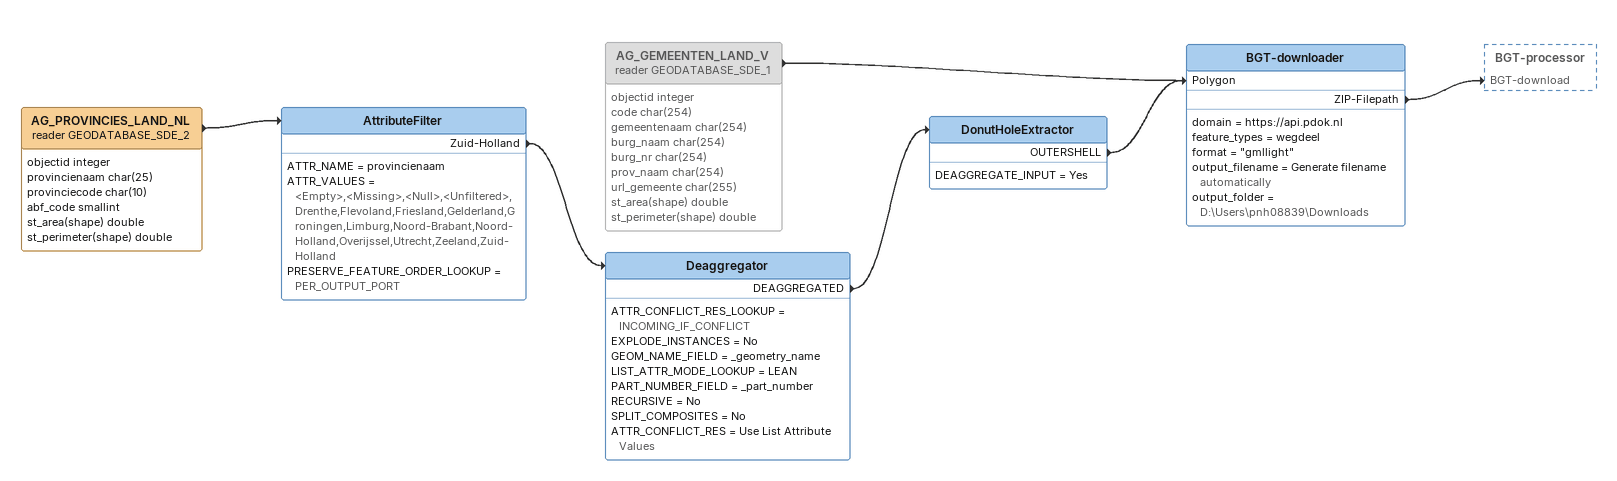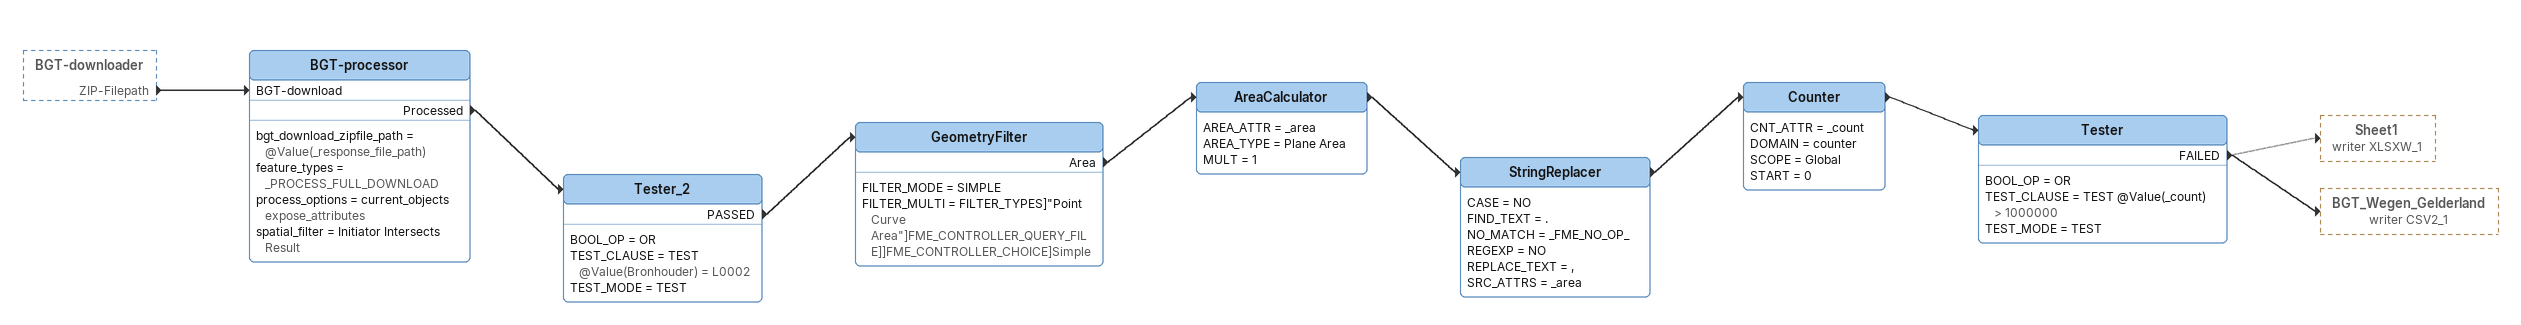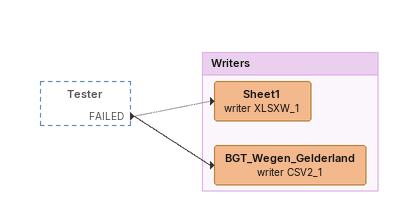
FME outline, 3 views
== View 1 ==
AG_PROVINCIES_LAND_NL (reader GEODATABASE_SDE_2)
    attributes: objectid integer, provincienaam char(25), provinciecode char(10), abf_code smallint, st_area(shape) double, st_perimeter(shape) double
    -> AttributeFilter
AttributeFilter
    ATTR_NAME = provincienaam
    ATTR_VALUES = <Empty>,<Missing>,<Null>,<Unfiltered>,Drenthe,Flevoland,Friesland,Gelderland,Groningen,Limburg,Noord-Brabant,Noord-Holland,Overijssel,Utrecht,Zeeland,Zuid-Holland
    PRESERVE_FEATURE_ORDER_LOOKUP = PER_OUTPUT_PORT
    Zuid-Holland -> Deaggregator
Deaggregator
    ATTR_CONFLICT_RES_LOOKUP = INCOMING_IF_CONFLICT
    EXPLODE_INSTANCES = No
    GEOM_NAME_FIELD = _geometry_name
    LIST_ATTR_MODE_LOOKUP = LEAN
    PART_NUMBER_FIELD = _part_number
    RECURSIVE = No
    SPLIT_COMPOSITES = No
    ATTR_CONFLICT_RES = Use List Attribute Values
    DEAGGREGATED -> DonutHoleExtractor
DonutHoleExtractor
    DEAGGREGATE_INPUT = Yes
    OUTERSHELL -> BGT-downloader [Polygon]
AG_GEMEENTEN_LAND_V (reader GEODATABASE_SDE_1) [off]
    attributes: objectid integer, code char(254), gemeentenaam char(254), burg_naam char(254), burg_nr char(254), prov_naam char(254), url_gemeente char(255), st_area(shape) double, st_perimeter(shape) double
    -> BGT-downloader [Polygon]
BGT-downloader
    domain = https://api.pdok.nl
    feature_types = wegdeel
    format = "gmllight"
    output_filename = Generate filename automatically
    output_folder = D:\Users\pnh08839\Downloads
    ZIP-Filepath -> BGT-processor [BGT-download]

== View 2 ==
BGT-downloader [outside]
    ZIP-Filepath -> BGT-processor [BGT-download]
BGT-processor
    bgt_download_zipfile_path = @Value(_response_file_path)
    feature_types = _PROCESS_FULL_DOWNLOAD
    process_options = current_objects expose_attributes
    spatial_filter = Initiator Intersects Result
    Processed -> Tester_2
Tester_2
    BOOL_OP = OR
    TEST_CLAUSE = TEST @Value(Bronhouder) = L0002
    TEST_MODE = TEST
    PASSED -> GeometryFilter
GeometryFilter
    FILTER_MODE = SIMPLE
    FILTER_MULTI = FILTER_TYPES]"Point Curve Area"]FME_CONTROLLER_QUERY_FILE]]FME_CONTROLLER_CHOICE]Simple
    Area -> AreaCalculator
AreaCalculator
    AREA_ATTR = _area
    AREA_TYPE = Plane Area
    MULT = 1
    -> StringReplacer
StringReplacer
    CASE = NO
    FIND_TEXT = .
    NO_MATCH = _FME_NO_OP_
    REGEXP = NO
    REPLACE_TEXT = ,
    SRC_ATTRS = _area
    -> Counter
Counter
    CNT_ATTR = _count
    DOMAIN = counter
    SCOPE = Global
    START = 0
    -> Tester
Tester
    BOOL_OP = OR
    TEST_CLAUSE = TEST @Value(_count) > 1000000
    TEST_MODE = TEST
    FAILED -> Sheet1 (writer XLSXW_1) [off]
    FAILED -> BGT_Wegen_Gelderland (writer CSV2_1)

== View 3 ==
Tester [outside]
    FAILED -> Sheet1 (writer XLSXW_1) [off]
    FAILED -> BGT_Wegen_Gelderland (writer CSV2_1)

Bookmark: Writers
Sheet1 (writer XLSXW_1)
BGT_Wegen_Gelderland (writer CSV2_1)
